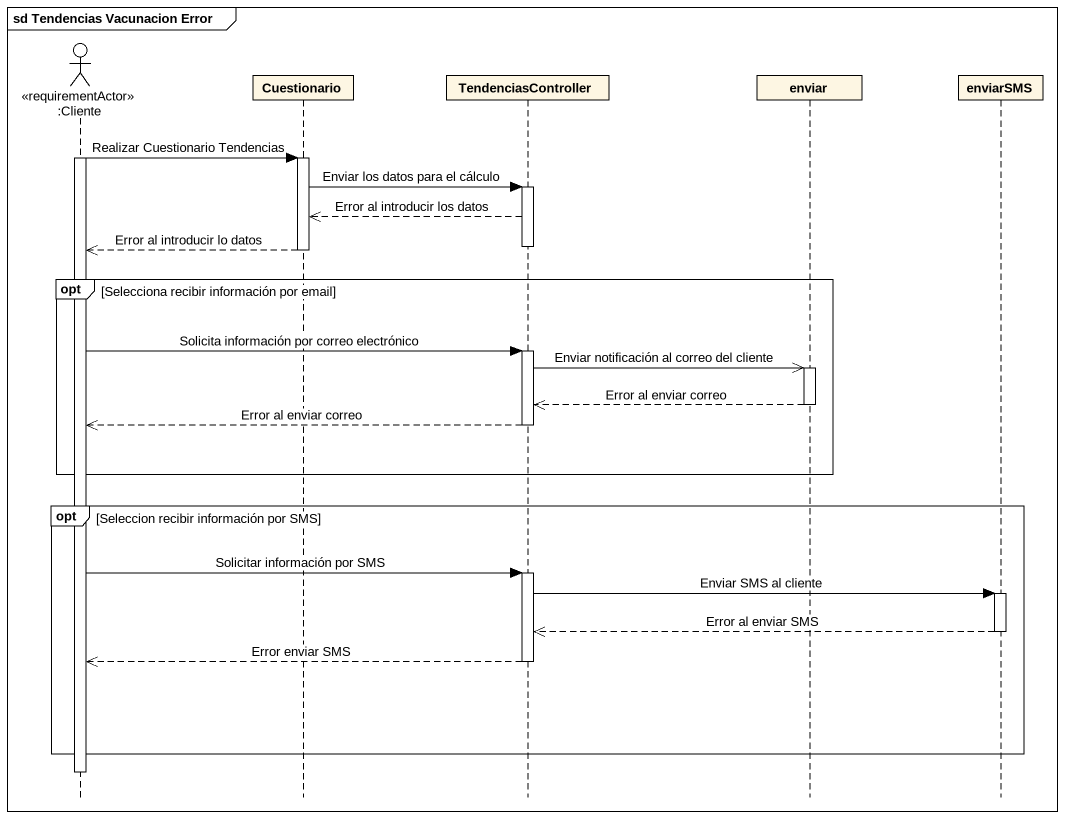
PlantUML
@startuml
mainframe sd Tendencias Vacunacion Error
hide footbox
actor ":Cliente" as Cliente <<requirementActor>>
participant Cuestionario
participant TendenciasController
participant enviar
participant enviarSMS

activate Cliente
Cliente -> Cuestionario : Realizar Cuestionario Tendencias
activate Cuestionario
Cuestionario -> TendenciasController : Enviar los datos para el cálculo
activate TendenciasController
TendenciasController -->> Cuestionario : Error al introducir los datos
deactivate TendenciasController
Cuestionario -->> Cliente : Error al introducir lo datos
deactivate Cuestionario
opt Selecciona recibir información por email
  Cliente -> TendenciasController : Solicita información por correo electrónico
  activate TendenciasController
  TendenciasController ->> enviar : Enviar notificación al correo del cliente
  activate enviar
  enviar -->> TendenciasController : Error al enviar correo
  deactivate enviar
  TendenciasController -->> Cliente : Error al enviar correo
  deactivate TendenciasController
end
opt Seleccion recibir información por SMS
  Cliente -> TendenciasController : Solicitar información por SMS
  activate TendenciasController
  TendenciasController -> enviarSMS : Enviar SMS al cliente
  activate enviarSMS
  enviarSMS -->> TendenciasController : Error al enviar SMS
  deactivate enviarSMS
  TendenciasController -->> Cliente : Error enviar SMS
  deactivate TendenciasController
end
deactivate Cliente
@enduml
